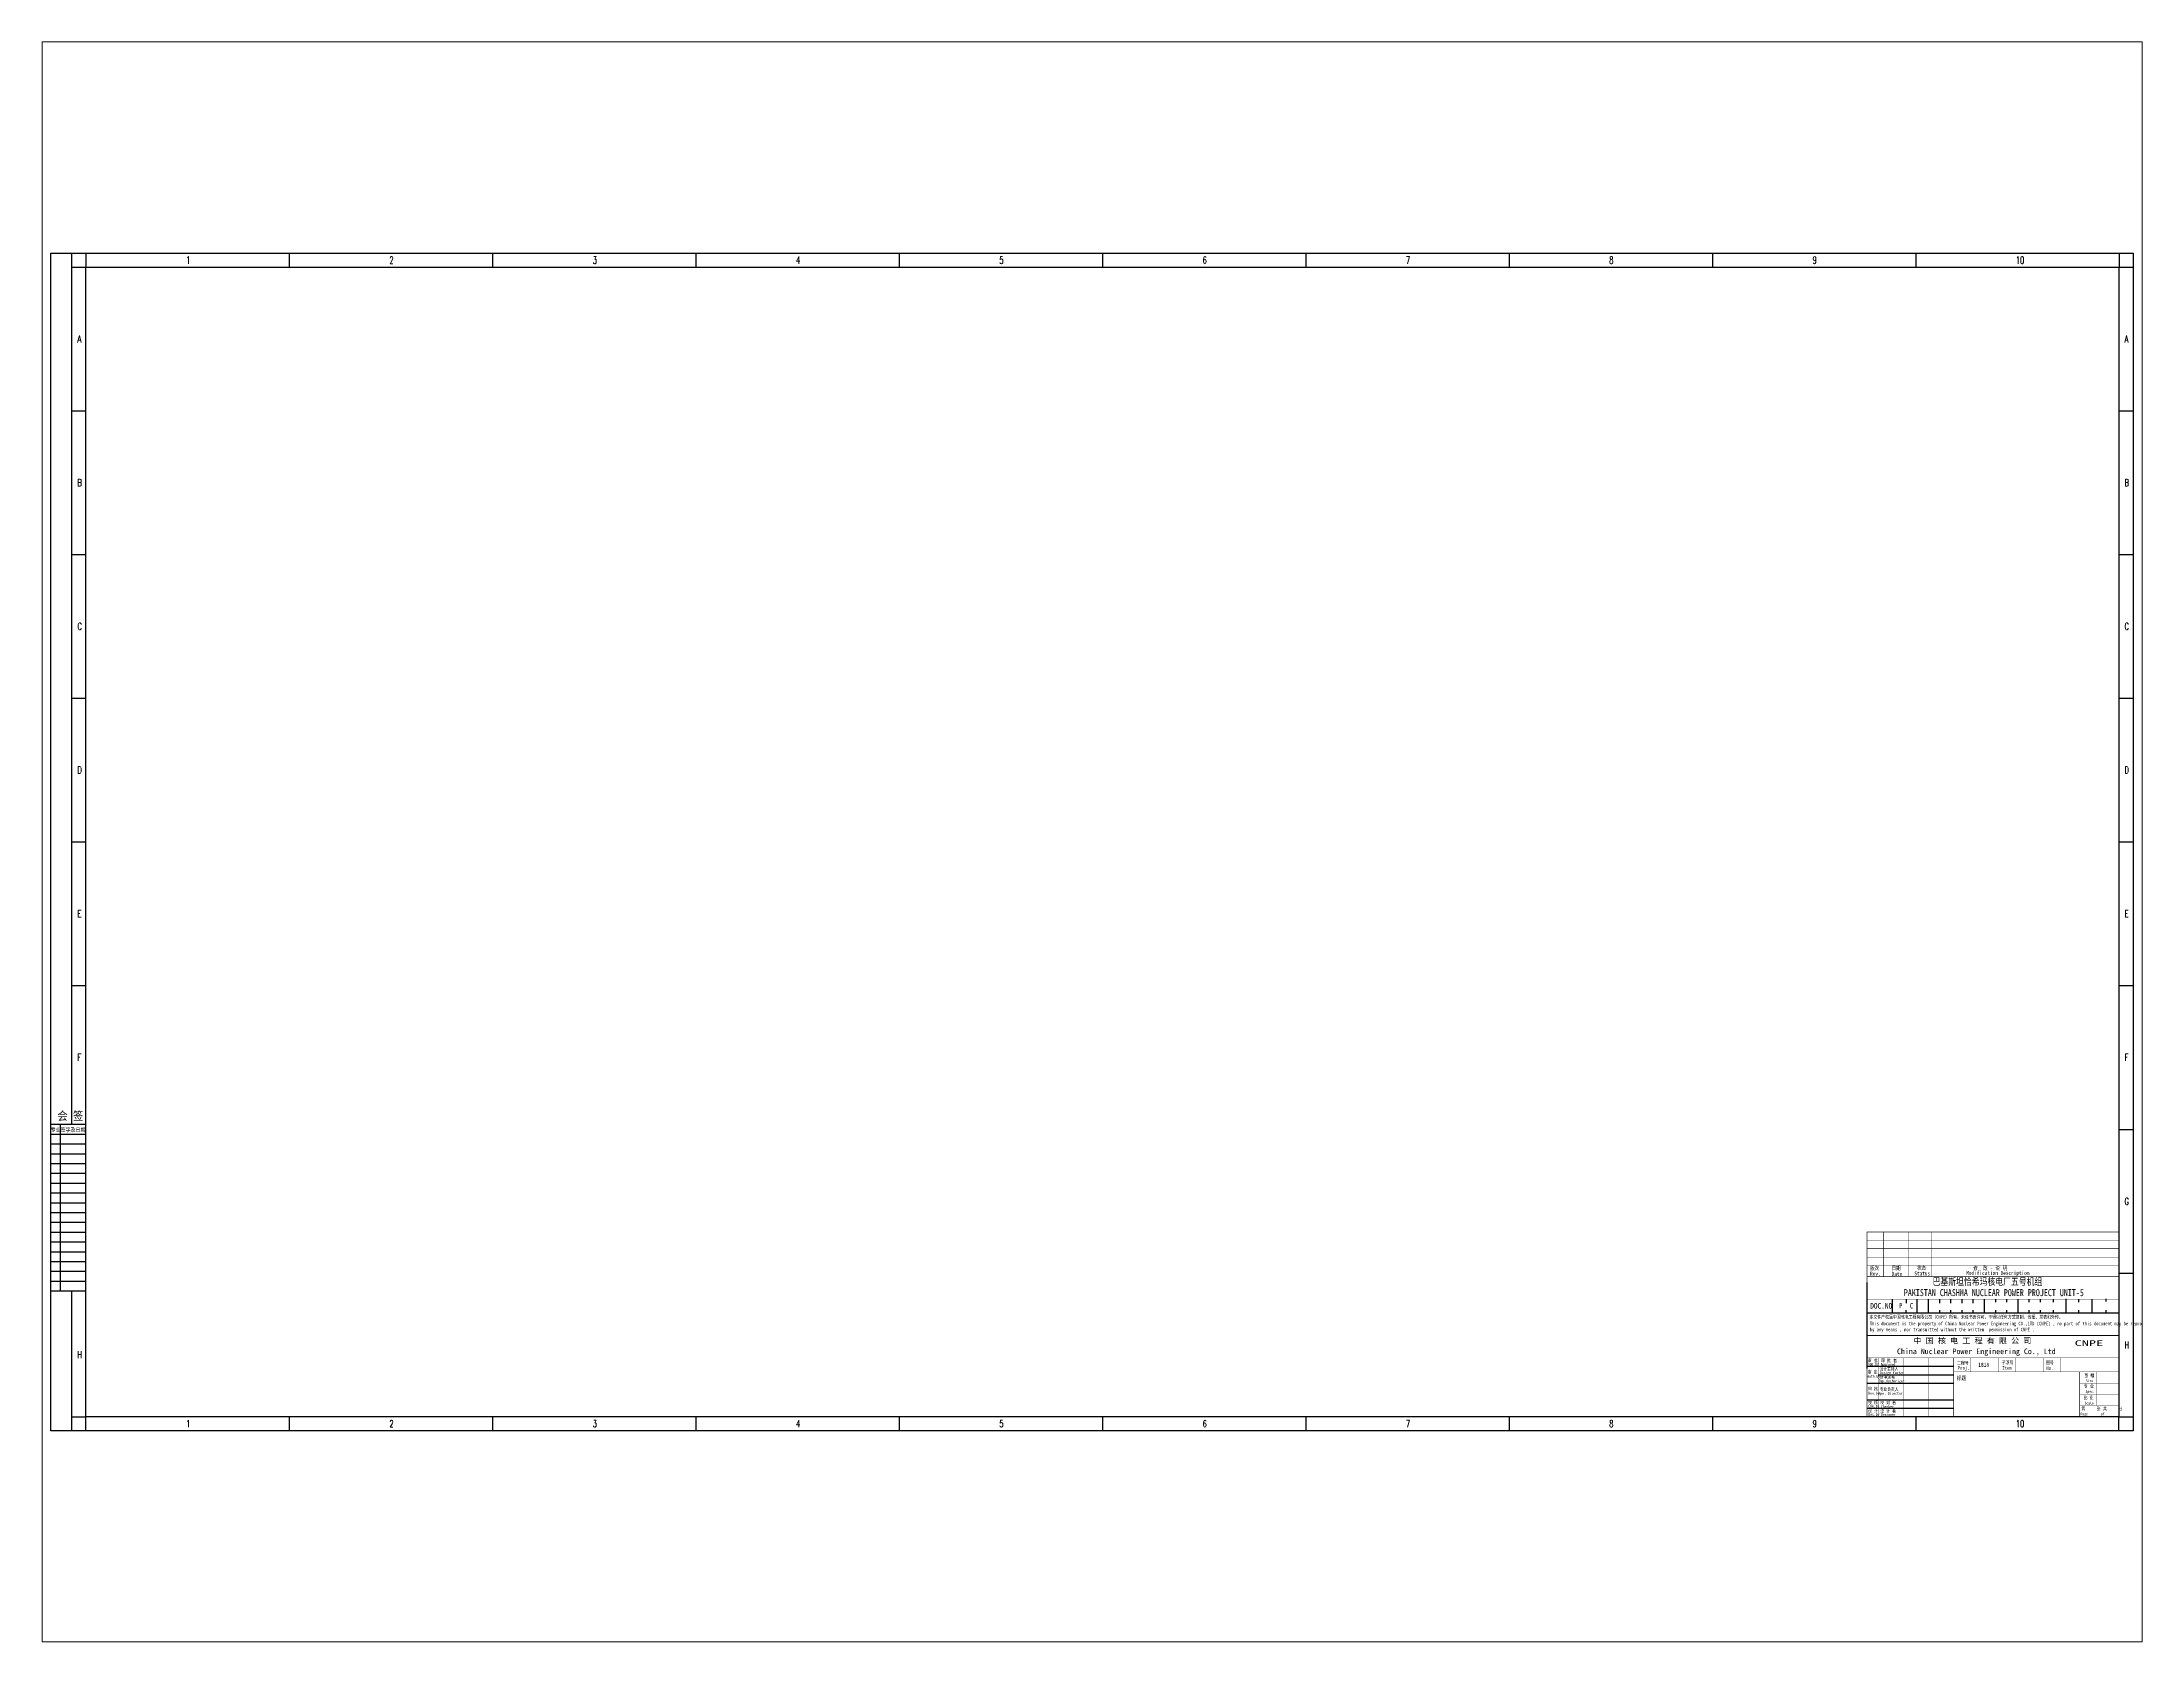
# Paper-space layout '布局1' of a CAD drawing. Header units: millimetres. Extents: x 1.05 to 9.45, y 0.8 to 7.2.
# The model-space entities are those that its viewports show. They can reach past a viewport. Long polylines and large blocks are cut down to what shows.
import ezdxf
from ezdxf.enums import TextEntityAlignment as Align

# ---------------------------------------------------------------- set-up
doc = ezdxf.new("R2010")
doc.units = ezdxf.units.MM
doc.header["$MEASUREMENT"] = 0
for name, color, linetype in [('1', 7, 'Continuous'), ('PUB_TEXT', 7, 'Continuous'), ('图框', 4, 'Continuous')]:
    doc.layers.add(name, color=color, linetype=linetype)
doc.styles.add('HZ', font='txt_____.ttf', dxfattribs={"width": 0.7, "bigfont": 'HZTXT'})
doc.styles.add('宋体', font='', dxfattribs={"width": 0.7})
doc.styles.add('汉字', font='仿宋_GB2312.ttf', dxfattribs={"width": 0.8, "height": 4})
doc.styles.get('宋体').set_extended_font_data('SimSun')

msp = doc.modelspace()

# ---------------------------------------------------------------- linework, layer by layer
at = {"color": 0}
for p, q in [((25, 218.6), (0, 218.6)), ((25, 211.6), (0, 211.6)), ((6.7, 99.6), (6.7, 218.6)), ((25, 204.6), (0, 204.6)), ((25, 197.6), (0, 197.6)), ((25, 190.6), (0, 190.6)), ((25, 183.6), (0, 183.6)), ((25, 176.6), (0, 176.6)), ((25, 169.6), (0, 169.6)), ((25, 162.6), (0, 162.6)), ((25, 155.6), (0, 155.6)), ((25, 148.6), (0, 148.6)), ((25, 141.6), (0, 141.6)), ((25, 134.6), (0, 134.6)), ((25, 127.6), (0, 127.6)), ((25, 120.6), (0, 120.6)), ((25, 113.6), (0, 113.6)), ((25, 106.6), (0, 106.6)), ((25, 99.6), (0, 99.6))]:
    msp.add_line(p, q, dxfattribs=at)
at = {"linetype": 'Continuous'}
msp.add_line((1314.9, 94), (1314.9, 84), dxfattribs=at)
msp.add_line((1324.9, 94), (1324.9, 91))
at = {"color": 4, "flags": 128}
for points in [[(0, 0), (0, 841)], [(0, 841), (1487, 841)], [(25, 841), (25, 831)], [(170.2, 841), (170.2, 831)], [(315.4, 841), (315.4, 831)], [(460.6, 841), (460.6, 831)], [(605.8, 841), (605.8, 831)], [(751, 841), (751, 831)], [(896.2, 841), (896.2, 831)], [(1041.4, 841), (1041.4, 831)], [(1186.6, 841), (1186.6, 831)], [(1331.8, 841), (1331.8, 831)], [(1477, 841), (1477, 831)], [(1487, 841), (1487, 0)], [(15, 831), (25, 831)], [(1487, 0), (0, 0)], [(170.2, 10), (170.2, 0)], [(315.4, 10), (315.4, 0)], [(460.6, 10), (460.6, 0)], [(605.8, 10), (605.8, 0)], [(751, 10), (751, 0)], [(896.2, 10), (896.2, 0)], [(1041.4, 10), (1041.4, 0)], [(1186.6, 10), (1186.6, 0)], [(1331.8, 10), (1331.8, 0)]]:
    msp.add_lwpolyline(points, dxfattribs=at)
at = {"color": 4}
msp.add_lwpolyline([(15, 218.6), (15, 841)], dxfattribs=at)
at = {"flags": 128}
for points in [[(15, 831), (25, 831)], [(1477, 831), (1487, 831)], [(15, 728.4), (25, 728.4)], [(1477, 728.4), (1487, 728.4)], [(15, 625.7), (25, 625.7)], [(1477, 625.7), (1487, 625.7)], [(15, 523.1), (25, 523.1)], [(1477, 523.1), (1487, 523.1)], [(15, 420.5), (25, 420.5)], [(1477, 420.5), (1487, 420.5)], [(15, 317.9), (25, 317.9)], [(1477, 317.9), (1487, 317.9)], [(1477, 215.2), (1487, 215.2)], [(1477, 112.6), (1487, 112.6)], [(15, 10), (25, 10)], [(25, 0), (25, 10)], [(1476.9, 10), (1487, 10)], [(1476.9, 0), (1476.9, 10)]]:
    msp.add_lwpolyline(points, dxfattribs=at)
msp.add_lwpolyline([(25, 831), (1476.9, 831), (1476.9, 10), (25, 10)], close=True)
msp.add_lwpolyline([(15, 0), (15, 99.6)])
at = {"layer": '1', "color": 7, "ltscale": 0.8}
msp.add_line((1296.9, 105.9), (1296.9, 44.4), dxfattribs=at)
at = {"layer": '1'}
for p, q in [((1476.6, 115.4), (1476.6, 115.4)), ((1476.6, 115.4), (1476.6, 115.4)), ((1476.6, 115.4), (1476.6, 115.4)), ((1476.6, 115.4), (1476.6, 115.4)), ((1324.9, 93), (1324.9, 93)), ((1332.9, 84), (1332.9, 94)), ((1340.9, 84), (1340.9, 94)), ((1348.9, 91), (1348.9, 94)), ((1356.9, 91), (1356.9, 94)), ((1364.9, 91), (1364.9, 94)), ((1372.9, 91), (1372.9, 94)), ((1380.9, 84), (1380.9, 94)), ((1388.9, 91.7), (1388.9, 94)), ((1396.9, 91.7), (1396.9, 94)), ((1404.9, 84), (1404.9, 94)), ((1412.9, 91.7), (1412.9, 94)), ((1420.9, 91.7), (1420.9, 94)), ((1430.3, 91.7), (1430.3, 94)), ((1439.3, 84.2), (1439.3, 94.2)), ((1448.3, 91.7), (1448.3, 93.7)), ((1457.8, 84), (1457.8, 94)), ((1467.8, 92.2), (1467.8, 94.1)), ((1476.9, 84), (1296.9, 84)), ((1324.9, 84), (1324.9, 86.2)), ((1348.9, 84), (1348.9, 86.2)), ((1356.9, 84), (1356.9, 86.2)), ((1364.9, 84), (1364.9, 86.2)), ((1372.9, 84), (1372.9, 86.2)), ((1388.9, 84), (1388.9, 86.2)), ((1396.9, 84), (1396.9, 86.2)), ((1412.9, 84), (1412.9, 86.2)), ((1420.9, 84), (1420.9, 86.2)), ((1430.3, 83.7), (1430.3, 86.2)), ((1448.3, 84.2), (1448.3, 86.2)), ((1467.8, 84.2), (1467.8, 86.2)), ((1476.9, 10), (1296.9, 10)), ((1476.9, 10), (1296.9, 10)), ((1476.9, 10), (1296.9, 10)), ((1476.9, 10), (1296.9, 10)), ((1476.9, 10), (1296.9, 10))]:
    msp.add_line(p, q, dxfattribs=at)
at = {"layer": '1', "color": 7}
for p, q in [((1476.6, 100.2), (1476.6, 100.2)), ((1476.6, 100.2), (1476.6, 100.2)), ((1476.6, 100.2), (1476.6, 100.2)), ((1476.6, 100.2), (1476.6, 100.2)), ((1296.9, 46), (1358.9, 46)), ((1296.9, 34), (1358.9, 34)), ((1304.9, 40), (1358.9, 40)), ((1296.9, 22), (1358.9, 22)), ((1296.9, 16), (1358.9, 16)), ((1476.9, 10), (1296.9, 10)), ((1476.9, 10), (1296.9, 10)), ((1476.9, 10), (1296.9, 10))]:
    msp.add_line(p, q, dxfattribs=at)
at = {"layer": '1', "color": 7, "const_width": 0.5}
for points in [[(1296.9, 10), (1476.9, 10), (1476.9, 142), (1296.9, 142)], [(1296.9, 68), (1476.9, 68), (1476.9, 10), (1296.9, 10)]]:
    msp.add_lwpolyline(points, close=True, dxfattribs=at)
at = {"layer": '1', "color": 7}
for points, const_width in [([(1296.9, 136), (1476.9, 136)], 0.3), ([(1308.9, 142), (1308.9, 110)], 0.3), ([(1326.9, 142), (1326.9, 110)], 0.3), ([(1342.9, 142), (1342.9, 110)], 0.3), ([(1296.9, 130), (1476.9, 130)], 0.3), ([(1296.9, 124), (1476.9, 124)], 0.3), ([(1296.9, 118), (1476.9, 118)], 0.3), ([(1296.9, 110), (1476.9, 110)], 0.3), ([(1296.9, 94), (1476.9, 94)], 0.3), ([(1314.9, 94), (1314.9, 84)], 0.3), ([(1296.9, 84), (1476.9, 84)], 0.3), ([(1296.9, 84), (1476.9, 84)], 0.3), ([(1296.9, 52), (1476.9, 52)], 0.3), ([(1304.9, 52), (1304.9, 10)], 0.3), ([(1322.9, 52), (1322.9, 10)], 0.3), ([(1340.9, 52), (1340.9, 10)], 0.3), ([(1358.9, 52), (1358.9, 10)], 0.3), ([(1370.9, 52), (1370.9, 42)], 0.25), ([(1390.9, 52), (1390.9, 42)], 0.25), ([(1402.9, 52), (1402.9, 42)], 0.25), ([(1422.9, 52), (1422.9, 42)], 0.25), ([(1434.9, 52), (1434.9, 42)], 0.25), ([(1358.9, 42), (1476.9, 42)], 0.3), ([(1448.9, 42), (1448.9, 10)], 0.3), ([(1476.9, 34), (1448.9, 34)], 0.25), ([(1460.9, 42), (1460.9, 18)], 0.25), ([(1476.9, 26), (1448.9, 26)], 0.25), ([(1476.9, 18), (1448.9, 18)], 0.25)]:
    msp.add_lwpolyline(points, dxfattribs=dict(at, const_width=const_width))
at = {"layer": '1', "const_width": 0.3}
msp.add_lwpolyline([(1304.9, 52), (1304.9, 10)], dxfattribs=at)
at = {"layer": '图框'}
msp.add_line((1476.9, 10), (1296.9, 10), dxfattribs=at)
msp.add_line((1476.9, 10), (1296.9, 10), dxfattribs=at)
msp.add_line((1476.9, 10), (1296.9, 10), dxfattribs=at)
msp.add_line((1476.9, 10), (1296.9, 10), dxfattribs=at)
msp.add_line((1476.9, 10), (1296.9, 10), dxfattribs=at)

# ---------------------------------------------------------------- texts
at = {"color": 0, "style": 'HZ', "width": 0.7}
for s, p in [('1', (96.5, 833.5)), ('2', (241.7, 833.5)), ('3', (386.9, 833.5)), ('4', (532.1, 833.5)), ('5', (677.3, 833.5)), ('6', (822.5, 833.5)), ('7', (967.7, 833.5)), ('8', (1112.9, 833.5)), ('9', (1258.1, 833.5)), ('10', (1403.3, 833.5)), ('A', (18.9, 777.2)), ('A', (1480.9, 777.2)), ('B', (18.9, 674.6)), ('B', (1480.9, 674.6)), ('C', (18.9, 571.9)), ('C', (1480.9, 571.9)), ('D', (18.9, 469.3)), ('D', (1480.9, 469.3)), ('E', (18.9, 366.7)), ('E', (1480.9, 366.7)), ('F', (18.9, 264.1)), ('F', (1480.9, 264.1)), ('G', (1480.9, 161.4)), ('H', (1480.9, 58.8)), ('H', (18.9, 51.7)), ('1', (96.5, 2.5)), ('2', (241.7, 2.5)), ('3', (386.9, 2.5)), ('4', (532.1, 2.5)), ('5', (677.3, 2.5)), ('6', (822.5, 2.5)), ('7', (967.7, 2.5)), ('8', (1112.9, 2.5)), ('9', (1258.1, 2.5)), ('10', (1403.3, 2.5))]:
    msp.add_text(s, height=5, dxfattribs=at).set_placement(p)
at = {"color": 0, "style": 'HZ', "width": 0.9}
for s, height, p in [('会 签  ', 6, (17.5, 221.8)), ('专业签字及日期', 2.8, (12.2, 213.5))]:
    msp.add_text(s, height=height, dxfattribs=at).set_placement(p, align=Align.CENTER)
at = {"linetype": 'Continuous', "char_height": 4, "attachment_point": 5, "style": '宋体'}
for s, width, insert in [('P', 5.775, (1321.1, 89.3)), ('C', 6.76, (1328.8, 89.2))]:
    msp.add_mtext_dynamic_manual_height_columns(s, width=width, gutter_width=1, heights=[0], dxfattribs=dict(at, insert=insert))
at = {"layer": '1', "style": '汉字', "width": 0.8}
for s, height, p in [('版次', 2.88, (1299.2, 114.7)), ('Rev.', 2.88, (1299.2, 110.7)), ('Date', 2.88, (1314.6, 110.6)), ('日期 ', 2.88, (1314.6, 114.7)), ('Status', 2.88, (1330.8, 110.9)), ('状态', 2.88, (1332.7, 114.9)), ('巴基斯坦恰希玛核电厂五号机组', 5, (1343.8, 104)), ('Modification Description', 2.88, (1367.9, 111.3)), ('修  改 - 说 明', 2.88, (1372.9, 114.7)), ('PAKISTAN CHASHMA NUCLEAR POWER PROJECT UNIT-5', 5, (1323.3, 96.1)), ('App.by', 2, (1297.6, 46.7)), ('审 批', 2.4, (1297.6, 49)), ('设计主持人', 2.4, (1305.9, 43)), ('Approved', 2, (1306.8, 46.3)), ('审 批 者', 2.4, (1307.1, 48.9)), ('Proj.', 2.5, (1362, 43.6)), ('Item', 2.5, (1393.6, 43.6)), ('No.', 2.5, (1425.1, 43.4)), ('Auth.by', 2, (1297.2, 37.8)), ('审 定', 2.4, (1297.5, 40.7)), ('审 核', 2.4, (1297.8, 28.7)), ('Dep.Authorizer', 2, (1305.5, 34.6)), ('所审定者', 2.4, (1306.2, 37.2)), ('专业负责人', 2.4, (1306.1, 28.4)), ('Design Master', 2, (1306.3, 40.4)), ('标题', 3, (1361.1, 36)), ('专 业', 2.5, (1451.8, 30.6)), ('图 幅', 2.5, (1452.1, 38.3)), ('Size', 2, (1453.4, 34.7)), ('校 核', 2.4, (1297.8, 19)), ('Chk.by', 2, (1297.9, 16.6)), ('设 计', 2.4, (1297.8, 13.1)), ('Rev.by', 2, (1297.9, 25.8)), ('Spe. Director', 2, (1305.3, 25.6)), ('校 对 者', 2.4, (1306.4, 18.8)), ('设 计 者', 2.4, (1306.4, 12.9)), ('Checker', 2, (1307, 16.2)), ('第     张 共     张', 2.5, (1450.1, 14.5)), ('比 例', 2.5, (1451.7, 22.3)), ('Scale', 2, (1452.4, 18.7)), ('Spec.', 2, (1453.1, 27)), ('Des.by', 2, (1298, 10.6)), ('Designer', 2, (1307, 10.5)), ('Page       of  ', 2, (1449.5, 10.9))]:
    msp.add_text(s, height=height, dxfattribs=at).set_placement(p)
at = {"layer": '1', "color": 7, "style": '宋体', "width": 0.8}
msp.add_text('DOC.NO', height=4, dxfattribs=at).set_placement((1299.3, 87.2))
at = {"layer": '1', "ltscale": 0.8, "style": '汉字', "width": 0.8}
for s, height, p in [('本文件产权属中国核电工程有限公司（CNPE）所有，未经书面许可，不得以任何方式复制、传播、发表和外传。', 2.5, (1298.7, 80)), ('This document is the property of China Nuclear Power Engineering CO.,LTD (CNPE) , no part of this document may be reproduced ', 2.5, (1299, 75.3)), ('by any means , nor transmitted without the written  permission of CNPE .', 2.5, (1299, 71)), ('工程号', 2.5, (1361.3, 47.1)), ('1818', 3, (1376.4, 45.6)), ('子项号', 2.5, (1393.1, 47.4)), ('图号', 2.5, (1424.8, 47.5))]:
    msp.add_text(s, height=height, dxfattribs=at).set_placement(p)
at = {"layer": 'PUB_TEXT', "style": '汉字'}
for s, width, p, p2 in [('中 国 核 电 工 程 有 限 公 司', 1.049388, (1330.2, 62.3), (1414.4, 62.3)), ('CNPE', 1.843009, (1445.3, 60.6), (1465.7, 60.6)), ('China Nuclear Power Engineering Co., Ltd', 1.023647, (1318.4, 54.7), (1431.7, 54.7))]:
    msp.add_text(s, height=4, dxfattribs=dict(at, width=width)).set_placement(p, p2, align=Align.FIT)

psp = doc.layouts.new('布局1')

# ---------------------------------------------------------------- viewports
at = {"layer": '0'}
psp.add_viewport(center=(5.25, 4), size=(8.4, 6.4), view_center_point=(743.4853, 420.4568), view_height=1142.713843, dxfattribs=at)

doc.saveas('drawing.dxf')
